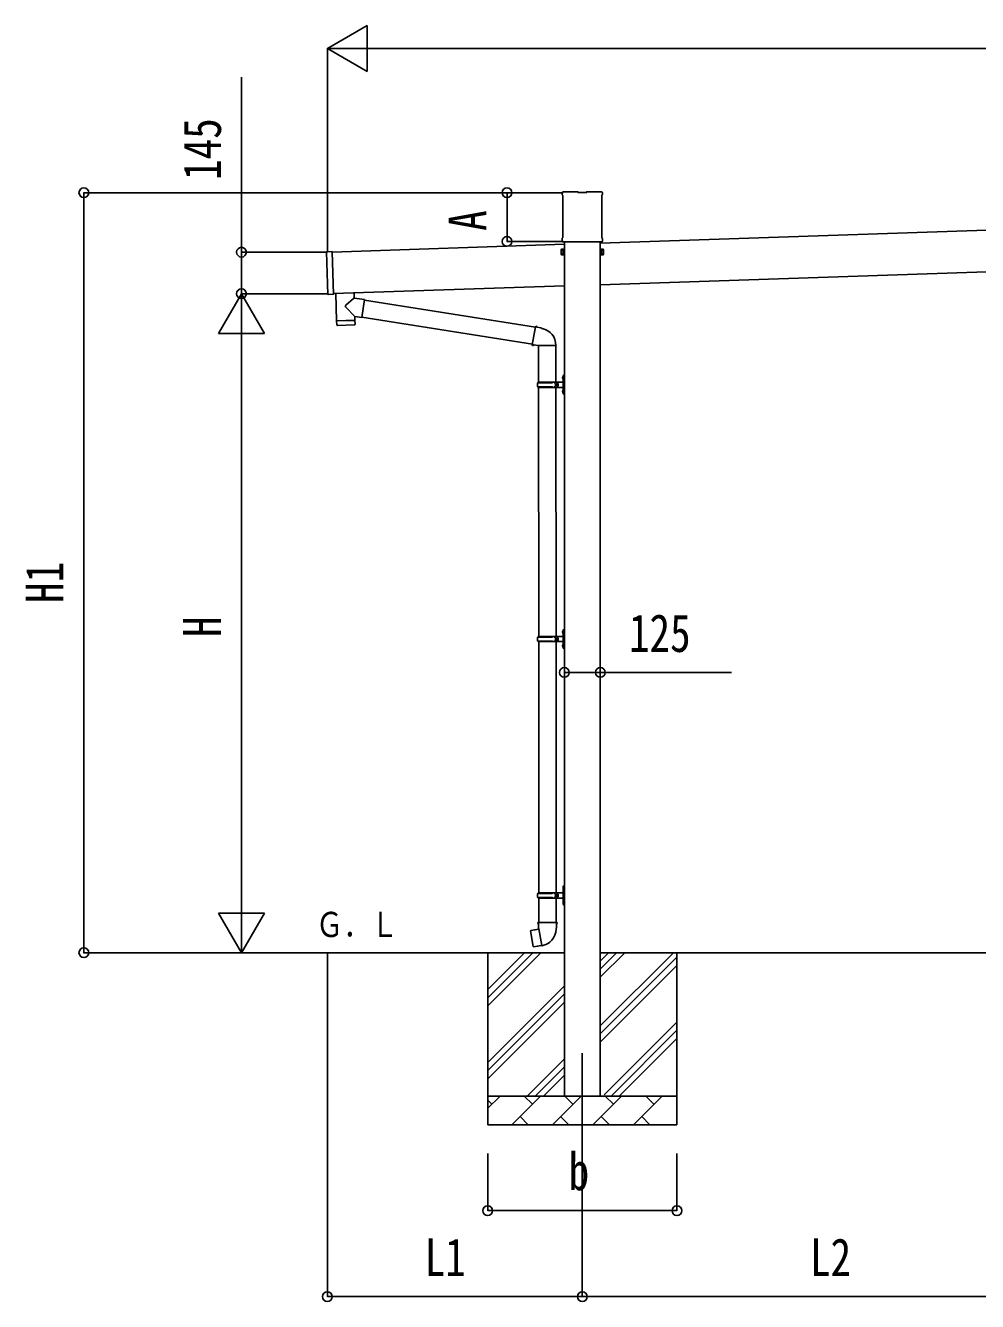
# Model space of a CAD drawing. Units: millimetres, scale not verified. Extents: x -16820 to 16820, y -11880 to 11880.
# Drawn here: x -8830 to -5508, y -4200 to 253 of the extents above; entities that cross this region are included whole.
import ezdxf
from ezdxf.enums import TextEntityAlignment as Align

# ---------------------------------------------------------------- set-up
doc = ezdxf.new("R2010")
doc.units = ezdxf.units.MM
doc.header["$LTSCALE"] = 50
for name, color, linetype in [('0-0_0', 7, 'Continuous'), ('0-4_YKK_12', 2, 'Continuous'), ('0-5_YKK_13', 4, 'Continuous'), ('0-6_YKK_A1', 4, 'Continuous'), ('0-7_YKK_D', 6, 'Continuous')]:
    doc.layers.add(name, color=color, linetype=linetype)
doc.styles.add('ＭＳ ゴシック', font='')
doc.styles.get('ＭＳ ゴシック').set_extended_font_data('MS Gothic')

msp = doc.modelspace()

# ---------------------------------------------------------------- linework, layer by layer
at = {"layer": '0-4_YKK_12'}
msp.add_line((-6887.37, -3333.48), (-6887.37, -3833.48), dxfattribs=at)
at = {"layer": '0-5_YKK_13'}
for p, q in [((-6957.62, -336.73), (-6957.62, -331.78)), ((-6955.83, -340.19), (-6955.83, -340.19)), ((-6955.62, -340.6), (-6955.62, -340.6)), ((-6955.62, -487.35), (-6955.62, -340.6)), ((-6953.37, -327.53), (-6903.37, -327.53)), ((-6902.87, -330.53), (-6902.87, -328.03)), ((-6871.87, -330.53), (-6902.87, -330.53)), ((-6871.87, -328.03), (-6871.87, -330.53)), ((-6871.37, -327.53), (-6821.37, -327.53)), ((-6819.12, -340.6), (-6819.12, -340.6)), ((-6819.12, -340.6), (-6819.12, -487.35)), ((-6818.91, -340.19), (-6818.91, -340.19)), ((-6817.12, -331.78), (-6817.12, -336.73)), ((-6955.83, -487.76), (-6955.83, -487.76)), ((-6955.62, -487.35), (-6955.62, -487.35)), ((-6819.12, -487.35), (-6819.12, -487.35)), ((-6818.91, -487.76), (-6818.91, -487.76)), ((-6957.62, -499.23), (-6957.62, -491.23)), ((-6955.92, -502.63), (-6955.92, -502.62)), ((-6955.46, -502.73), (-6819.28, -502.73)), ((-6817.12, -491.23), (-6817.12, -499.23)), ((-7775.32, -685.6), (-7780.25, -537.68)), ((-7779.76, -537.16), (-7760.77, -536.53)), ((-7760.26, -537.01), (-7755.33, -684.93)), ((-7755.81, -685.45), (-7774.8, -686.08)), ((-7684, -680.55), (-7683.39, -698.73)), ((-7647.79, -703.8), (-7656.76, -766.86)), ((-7648.05, -705.62), (-7051.24, -800.64)), ((-7681.24, -763.38), (-7712.73, -730.87)), ((-7744.77, -778.52), (-7744.1, -791.56)), ((-7683.5, -792.49), (-7741.01, -794.41)), ((-7740.3, -777.37), (-7740.25, -778.37)), ((-7685.33, -775.54), (-7685.32, -776.54)), ((-7681.24, -763.38), (-7656.76, -766.86)), ((-7681.24, -763.38), (-7680.84, -775.39)), ((-7656.5, -765.03), (-7061.66, -859.74)), ((-7050.92, -798.83), (-7056.45, -830.19)), ((-7050.92, -798.83), (-7049.78, -796.84)), ((-7049.78, -796.84), (-7046.22, -797.47)), ((-7046.22, -797.47), (-7045.8, -799.82)), ((-7061.98, -861.56), (-7056.45, -830.19)), ((-7031.29, -802.64), (-7029.6, -804.27)), ((-7029.6, -804.27), (-7027.48, -804.72)), ((-7061.98, -861.56), (-7061.59, -863.81)), ((-7061.98, -861.56), (-7056.83, -862.37)), ((-7061.59, -863.81), (-7058.02, -864.44)), ((-7058.02, -864.44), (-7056.83, -862.37)), ((-7056.83, -862.37), (-7042.23, -864.69)), ((-7042.23, -864.69), (-7040.02, -863.7)), ((-6979.72, -864.1), (-7040.91, -864.1)), ((-7039.87, -864.1), (-7039.87, -992.26)), ((-6979.87, -864.1), (-6979.87, -992.26)), ((-6956.17, -975.11), (-6954.13, -976.1)), ((-6954.9, -973.1), (-6954.27, -973.1)), ((-6954.9, -973.1), (-6954.9, -981.4)), ((-6954.27, -973.1), (-6954.27, -981.4)), ((-6954.27, -973.1), (-6953.87, -973.5)), ((-6954.13, -976.1), (-6953.52, -977.25)), ((-6953.87, -969.26), (-6950.87, -967.76)), ((-6953.87, -969.26), (-6953.87, -1001.26)), ((-6953.87, -973.5), (-6953.87, -981)), ((-6950.87, -967.76), (-6950.87, -1001.26)), ((-6950.87, -967.76), (-6949.87, -967.76)), ((-6949.87, -967.76), (-6949.87, -1001.26)), ((-7042.87, -994.26), (-6992.54, -994.26)), ((-7042.87, -1008.26), (-6992.54, -1008.26)), ((-7041.87, -992.26), (-6955.87, -992.26)), ((-7041.87, -992.26), (-7041.87, -994.26)), ((-7041.87, -1010.26), (-7041.87, -1008.26)), ((-7041.87, -1010.26), (-6955.87, -1010.26)), ((-7039.87, -1010.26), (-7038.87, -1879.74)), ((-6982.87, -992.26), (-6982.87, -996.76)), ((-6982.87, -996.76), (-6980.87, -996.76)), ((-6982.87, -1010.26), (-6982.87, -1005.76)), ((-6982.87, -1005.76), (-6980.87, -1005.76)), ((-6980.87, -996.76), (-6980.87, -1001.26)), ((-6980.87, -1005.76), (-6980.87, -1001.26)), ((-6979.87, -1010.26), (-6978.87, -1879.74)), ((-6974.87, -992.26), (-6974.87, -1001.26)), ((-6974.87, -996.76), (-6971.87, -996.76)), ((-6974.87, -1010.26), (-6974.87, -1001.26)), ((-6974.87, -1005.76), (-6971.87, -1005.76)), ((-6971.87, -996.76), (-6971.87, -1001.26)), ((-6971.87, -1005.76), (-6971.87, -1001.26)), ((-6956.17, -1023.11), (-6954.13, -1024.1)), ((-6954.9, -981.4), (-6954.27, -981.4)), ((-6954.9, -1021.1), (-6954.27, -1021.1)), ((-6954.9, -1021.1), (-6954.9, -1029.4)), ((-6954.27, -981.4), (-6953.87, -981)), ((-6954.27, -1021.1), (-6954.27, -1029.4)), ((-6954.27, -1021.1), (-6953.87, -1021.5)), ((-6954.13, -1024.1), (-6953.52, -1025.25)), ((-6953.87, -1033.26), (-6953.87, -1001.26)), ((-6953.87, -1021.5), (-6953.87, -1029)), ((-6950.87, -1034.76), (-6950.87, -1001.26)), ((-6949.87, -1034.76), (-6949.87, -1001.26)), ((-6954.9, -1029.4), (-6954.27, -1029.4)), ((-6954.27, -1029.4), (-6953.87, -1029)), ((-6953.87, -1033.26), (-6950.87, -1034.76)), ((-6950.87, -1034.76), (-6949.87, -1034.76)), ((-6956.17, -1862.6), (-6954.13, -1863.59)), ((-6954.9, -1860.59), (-6954.27, -1860.59)), ((-6954.9, -1860.59), (-6954.9, -1868.89)), ((-6954.9, -1868.89), (-6954.27, -1868.89)), ((-6954.27, -1860.59), (-6954.27, -1868.89)), ((-6954.27, -1860.59), (-6953.87, -1860.99)), ((-6954.27, -1868.89), (-6953.87, -1868.49)), ((-6954.13, -1863.59), (-6953.52, -1864.74)), ((-6953.87, -1856.74), (-6950.87, -1855.24)), ((-6953.87, -1856.74), (-6953.87, -1888.74)), ((-6953.87, -1860.99), (-6953.87, -1868.49)), ((-6950.87, -1855.24), (-6950.87, -1888.74)), ((-6950.87, -1855.24), (-6949.87, -1855.24)), ((-6949.87, -1855.24), (-6949.87, -1888.74)), ((-7042.87, -1881.74), (-6992.54, -1881.74)), ((-7042.87, -1895.74), (-6992.54, -1895.74)), ((-7041.87, -1879.74), (-6955.87, -1879.74)), ((-7041.87, -1879.74), (-7041.87, -1881.74)), ((-7041.87, -1897.74), (-7041.87, -1895.74)), ((-7041.87, -1897.74), (-6955.87, -1897.74)), ((-7038.87, -1897.74), (-7038.87, -2774.48)), ((-6982.87, -1879.74), (-6982.87, -1884.24)), ((-6982.87, -1884.24), (-6980.87, -1884.24)), ((-6982.87, -1897.74), (-6982.87, -1893.24)), ((-6982.87, -1893.24), (-6980.87, -1893.24)), ((-6980.87, -1884.24), (-6980.87, -1888.74)), ((-6980.87, -1893.24), (-6980.87, -1888.74)), ((-6978.87, -1897.74), (-6978.87, -2774.48)), ((-6974.87, -1879.74), (-6974.87, -1888.74)), ((-6974.87, -1884.24), (-6971.87, -1884.24)), ((-6974.87, -1897.74), (-6974.87, -1888.74)), ((-6974.87, -1893.24), (-6971.87, -1893.24)), ((-6971.87, -1884.24), (-6971.87, -1888.74)), ((-6971.87, -1893.24), (-6971.87, -1888.74)), ((-6956.17, -1910.6), (-6954.13, -1911.59)), ((-6954.9, -1908.59), (-6954.27, -1908.59)), ((-6954.9, -1908.59), (-6954.9, -1916.89)), ((-6954.27, -1908.59), (-6954.27, -1916.89)), ((-6954.27, -1908.59), (-6953.87, -1908.99)), ((-6954.13, -1911.59), (-6953.52, -1912.74)), ((-6953.87, -1920.74), (-6953.87, -1888.74)), ((-6953.87, -1908.99), (-6953.87, -1916.49)), ((-6950.87, -1922.24), (-6950.87, -1888.74)), ((-6949.87, -1922.24), (-6949.87, -1888.74)), ((-6954.9, -1916.89), (-6954.27, -1916.89)), ((-6954.27, -1916.89), (-6953.87, -1916.49)), ((-6953.87, -1920.74), (-6950.87, -1922.24)), ((-6950.87, -1922.24), (-6949.87, -1922.24)), ((-6953.87, -2751.48), (-6950.87, -2749.98)), ((-6953.87, -2751.48), (-6953.87, -2783.48)), ((-6950.87, -2749.98), (-6950.87, -2783.48)), ((-6950.87, -2749.98), (-6949.87, -2749.98)), ((-6949.87, -2749.98), (-6949.87, -2783.48)), ((-7042.87, -2776.48), (-6992.54, -2776.48)), ((-7042.87, -2790.48), (-6992.54, -2790.48)), ((-7041.87, -2774.48), (-6955.87, -2774.48)), ((-7041.87, -2774.48), (-7041.87, -2776.48)), ((-7041.87, -2792.48), (-7041.87, -2790.48)), ((-7041.87, -2792.48), (-6955.87, -2792.48)), ((-7038.87, -2792.48), (-7038.87, -2877.4)), ((-6982.87, -2774.48), (-6982.87, -2778.98)), ((-6982.87, -2778.98), (-6980.87, -2778.98)), ((-6982.87, -2792.48), (-6982.87, -2787.98)), ((-6982.87, -2787.98), (-6980.87, -2787.98)), ((-6980.87, -2778.98), (-6980.87, -2783.48)), ((-6980.87, -2787.98), (-6980.87, -2783.48)), ((-6978.87, -2792.48), (-6978.87, -2877.4)), ((-6974.87, -2774.48), (-6974.87, -2783.48)), ((-6974.87, -2778.98), (-6971.87, -2778.98)), ((-6974.87, -2792.48), (-6974.87, -2783.48)), ((-6974.87, -2787.98), (-6971.87, -2787.98)), ((-6971.87, -2778.98), (-6971.87, -2783.48)), ((-6971.87, -2787.98), (-6971.87, -2783.48)), ((-6953.87, -2815.48), (-6953.87, -2783.48)), ((-6950.87, -2816.98), (-6950.87, -2783.48)), ((-6949.87, -2816.98), (-6949.87, -2783.48)), ((-6953.87, -2815.48), (-6950.87, -2816.98)), ((-6950.87, -2816.98), (-6949.87, -2816.98)), ((-7040.72, -2877.4), (-7042.87, -2878.19)), ((-7042.87, -2878.19), (-7042.87, -2881.8)), ((-7042.87, -2881.8), (-7040.63, -2882.62)), ((-7040.72, -2877.4), (-7008.87, -2877.4)), ((-7040.72, -2877.4), (-7040.63, -2882.62)), ((-7040.63, -2882.62), (-7040.37, -2897.4)), ((-6977.02, -2877.4), (-7008.87, -2877.4)), ((-6974.87, -2881.8), (-6977.11, -2882.62)), ((-6977.02, -2877.4), (-6974.87, -2878.19)), ((-6974.87, -2878.19), (-6974.87, -2881.8)), ((-7067.33, -2905.86), (-7068.14, -2907.03)), ((-7068.14, -2907.03), (-7058.52, -2961.58)), ((-7039.46, -2900.61), (-7067.33, -2905.86)), ((-7054.59, -2903.25), (-7054.8, -2903.5)), ((-7040.37, -2897.4), (-7039.02, -2899.4)), ((-7029.11, -2957.9), (-7039.24, -2900.43)), ((-7039.22, -2899.61), (-7039.22, -2900.31)), ((-7039.02, -2899.4), (-7039.05, -2899.41)), ((-6978.68, -2899.35), (-6978.76, -2901.51)), ((-6977.37, -2897.4), (-6978.68, -2899.35)), ((-7044.5, -2960.5), (-7044.78, -2960.34)), ((-7028.81, -2958.67), (-7029.05, -2958))]:
    msp.add_line(p, q, dxfattribs=at)
for points in [[(-6955.81, -502.69), (-6955.87, -502.66), (-6955.92, -502.63)], [(-6955.64, -502.72), (-6955.8, -502.69), (-6955.81, -502.69)], [(-6955.75, -502.63), (-6955.62, -502.7), (-6955.46, -502.73)], [(-6955.46, -502.73), (-6955.62, -502.73), (-6955.62, -502.73), (-6955.64, -502.72)], [(-6819.1, -502.72), (-6819.12, -502.73), (-6819.12, -502.73), (-6819.28, -502.73)], [(-6818.93, -502.69), (-6819.09, -502.72), (-6819.1, -502.72)], [(-6818.82, -502.62), (-6818.82, -502.63), (-6818.93, -502.69)], [(-7747.96, -682.68), (-7744.8, -777.52), (-7680.84, -775.39)], [(-7683.39, -698.73), (-7685.48, -700.5), (-7712.7, -723.54)], [(-7647.79, -703.8), (-7673.71, -700.11), (-7683.39, -698.73)], [(-7680.6, -789.44), (-7680.8, -776.39), (-7744.77, -778.52)], [(-7050.92, -798.83), (-7045.8, -799.82), (-7031.29, -802.64)], [(-6956.17, -979.4), (-6954.13, -978.4), (-6953.52, -977.25)], [(-6956.17, -1027.4), (-6954.13, -1026.4), (-6953.52, -1025.25)], [(-6956.17, -1866.89), (-6954.13, -1865.89), (-6953.52, -1864.74)], [(-6956.17, -1914.89), (-6954.13, -1913.89), (-6953.52, -1912.74)], [(-6977.02, -2877.4), (-6977.11, -2882.62), (-6977.37, -2897.4)], [(-7052.34, -2903.03), (-7052.62, -2902.88), (-7054.59, -2903.25)], [(-7029.38, -2957.81), (-7057.36, -2962.41), (-7058.52, -2961.58)], [(-7042.31, -2959.93), (-7042.52, -2960.17), (-7044.5, -2960.5)]]:
    msp.add_lwpolyline(points, dxfattribs=at)
for centre, radius, start, end in [((-6953.37, -331.78), 4.25, 90, 180), ((-6953.37, -336.73), 4.25, 180, 234.62358), ((-6956.12, -340.6), 0.5, 0.0463, 54.58271), ((-6821.37, -331.78), 4.25, 0, 90), ((-6818.62, -340.6), 0.5, 125.41729, 179.9537), ((-6821.37, -336.73), 4.25, 305.37642, 0), ((-6953.37, -491.23), 4.25, 125.37642, 180), ((-6956.12, -487.35), 0.5, 305.41588, 359.95511), ((-6818.62, -487.35), 0.5, 180.04713, 234.58188), ((-6821.37, -491.23), 4.25, 0, 54.62358), ((-6953.37, -499.23), 4.25, 180, 233.11111), ((-6821.37, -499.23), 4.25, 306.88889, 0), ((-7779.75, -537.66), 0.5, 91.90882, 181.90882), ((-7760.76, -537.03), 0.5, 1.90882, 91.90882), ((-7774.82, -685.58), 0.5, 181.90882, 271.90882), ((-7755.83, -684.95), 0.5, 271.90882, 1.90882), ((-7709.31, -727.22), 5, 132.56466, 226.88314), ((-7741.11, -791.41), 3, 182.90915, 271.95747), ((-7683.6, -789.49), 3, 271.90915, 0.90915), ((-7040.02, -863.7), 60.3, 359.62495, 78), ((-6950.57, -977.25), 6, 136.21765, 223.78235), ((-6994.12, -1001.26), 49.25, 171.82876, 180.00002), ((-6994.12, -1001.26), 49.25, 180.00002, 188.17127), ((-6992.54, -992.26), 2, 270, 359.99998), ((-6992.54, -1010.26), 2, 0.00005, 90.00004), ((-6950.57, -1025.25), 6, 136.21765, 223.78235), ((-6955.87, -990.26), 2, 270, 359.99998), ((-6955.87, -1012.26), 2, 0.00005, 90.00004), ((-6950.57, -1864.74), 6, 136.21765, 223.78235), ((-6994.12, -1888.74), 49.25, 171.82876, 180.00002), ((-6994.12, -1888.74), 49.25, 180.00002, 188.17127), ((-6992.54, -1879.74), 2, 270, 359.99998), ((-6992.54, -1897.74), 2, 0.00005, 90.00004), ((-6950.57, -1912.74), 6, 136.21765, 223.78235), ((-6955.87, -1877.74), 2, 270, 359.99998), ((-6955.87, -1899.74), 2, 0.00005, 90.00004), ((-6994.12, -2783.48), 49.25, 171.82876, 180.00002), ((-6994.12, -2783.48), 49.25, 180.00002, 188.17127), ((-6992.54, -2774.48), 2, 270, 359.99998), ((-6992.54, -2792.48), 2, 0.00005, 90.00004), ((-6955.87, -2772.48), 2, 270, 359.99998), ((-6955.87, -2794.48), 2, 0.00005, 90.00004), ((-7039.52, -2900.31), 0.3, 280.66842, 0), ((-7039.02, -2899.61), 0.2, 100, 180), ((-7039.02, -2899.4), 60.3, 279.96938, 358), ((-7029.33, -2958.11), 0.3, 20, 99.33158), ((-7028.62, -2958.6), 0.2, 200, 279.96938)]:
    msp.add_arc(centre, radius, start, end, dxfattribs=at)
for centre, major_axis, ratio, start_param, end_param in [((-6903.31, -327.96), (0.481, -0.181), 0.828259, 1.9947436, 1.996569), ((-6903.37, -328.03), (0.354, 0.354), 0.999467, 5.4996506, 7.06672), ((-6903.31, -327.96), (-0.181, 0.481), 0.828259, 4.2866163, 4.2884417), ((-6871.37, -328.03), (-0.354, 0.354), 0.999467, 5.4996506, 7.06672), ((-6871.43, -327.96), (0.181, 0.481), 0.828259, 1.9947436, 1.996569), ((-6871.43, -327.96), (0.481, 0.181), 0.828259, 1.1450236, 1.146849)]:
    msp.add_ellipse(centre, major_axis=major_axis, ratio=ratio, start_param=start_param, end_param=end_param, dxfattribs=at)
at = {"layer": '0-6_YKK_A1'}
for p, q in [((-5149.87, -451.05), (-6824.87, -506.87)), ((-6949.87, -511), (-7760.23, -538.01)), ((-6961.37, -529.53), (-6960.61, -528.21)), ((-6961.37, -529.53), (-6961.37, -546.53)), ((-6954.37, -533.12), (-6960.61, -533.12)), ((-6949.87, -502.73), (-6949.87, -3483.48)), ((-6824.87, -3483.48), (-6824.87, -502.73)), ((-6820.37, -533.12), (-6814.13, -533.12)), ((-6813.37, -529.53), (-6814.13, -528.21)), ((-6813.37, -529.53), (-6813.37, -546.53)), ((-6961.37, -546.53), (-6960.61, -547.84)), ((-6954.37, -542.93), (-6960.61, -542.93)), ((-6954.37, -547.84), (-6960.61, -547.84)), ((-6951.87, -547.23), (-6954.37, -547.23)), ((-6822.87, -547.23), (-6820.37, -547.23)), ((-6820.37, -542.93), (-6814.13, -542.93)), ((-6820.37, -547.84), (-6814.13, -547.84)), ((-6813.37, -546.53), (-6814.13, -547.84)), ((-5149.87, -596.13), (-6824.87, -651.95)), ((-6949.87, -656.12), (-7755.39, -682.96)), ((-6949.87, -2983.48), (-8146.98, -2983.48)), ((-7217.37, -2983.48), (-7217.37, -3583.48)), ((-7217.37, -3168.53), (-7032.32, -2983.48)), ((-7217.37, -3140.24), (-7060.61, -2983.48)), ((-7217.37, -3111.96), (-7088.89, -2983.48)), ((-6824.87, -3238.58), (-6569.77, -2983.48)), ((-6824.87, -3040.59), (-6767.76, -2983.48)), ((-6824.87, -3012.3), (-6796.05, -2983.48)), ((-6824.87, -3068.87), (-6739.48, -2983.48)), ((-5149.87, -2983.48), (-6824.87, -2983.48)), ((-6557.37, -2983.48), (-6557.37, -3583.48)), ((-6824.87, -3266.86), (-6557.37, -2999.36)), ((-6824.87, -3295.15), (-6557.37, -3027.65)), ((-7217.37, -3366.52), (-6949.87, -3099.02)), ((-7217.37, -3394.8), (-6949.87, -3127.3)), ((-7217.37, -3423.09), (-6949.87, -3155.59)), ((-6811.27, -3479.53), (-6557.37, -3225.64)), ((-6786.93, -3483.48), (-6557.37, -3253.92)), ((-6758.65, -3483.48), (-6557.37, -3282.2)), ((-7079.77, -3483.48), (-6949.87, -3353.58)), ((-7051.49, -3483.48), (-6949.87, -3381.86)), ((-7023.2, -3483.48), (-6949.87, -3410.15)), ((-7217.37, -3483.48), (-6557.37, -3483.48)), ((-7217.37, -3526.37), (-7174.48, -3483.48)), ((-7203.03, -3512.03), (-7217.37, -3497.69)), ((-7133.06, -3583.48), (-7033.06, -3483.48)), ((-7061.61, -3512.03), (-7090.16, -3483.48)), ((-6991.64, -3583.48), (-6891.64, -3483.48)), ((-6920.19, -3512.03), (-6948.74, -3483.48)), ((-6850.21, -3583.48), (-6750.21, -3483.48)), ((-6778.77, -3512.03), (-6807.32, -3483.48)), ((-6708.79, -3583.48), (-6608.79, -3483.48)), ((-6637.35, -3512.03), (-6665.9, -3483.48)), ((-6560.66, -3483.48), (-6557.37, -3480.19)), ((-7104.5, -3554.92), (-7075.95, -3583.48)), ((-6963.08, -3554.92), (-6934.53, -3583.48)), ((-6821.66, -3554.92), (-6793.11, -3583.48)), ((-6680.24, -3554.92), (-6651.69, -3583.48)), ((-6557.37, -3583.48), (-7217.37, -3583.48))]:
    msp.add_line(p, q, dxfattribs=at)
for points in [[(-6954.37, -547.84), (-6954.37, -528.21), (-6960.61, -528.21)], [(-6954.37, -547.23), (-6954.37, -528.83), (-6951.87, -528.83)], [(-6820.37, -547.23), (-6820.37, -528.83), (-6822.87, -528.83)], [(-6820.37, -547.84), (-6820.37, -528.21), (-6814.13, -528.21)]]:
    msp.add_lwpolyline(points, dxfattribs=at)
for points in [[(-6951.87, -548.53), (-6951.87, -527.53), (-6949.87, -527.53), (-6949.87, -548.53)], [(-6822.87, -548.53), (-6822.87, -527.53), (-6824.87, -527.53), (-6824.87, -548.53)]]:
    msp.add_lwpolyline(points, close=True, dxfattribs=at)
for centre, radius, start, end in [((-6957.03, -530.66), 4.34, 145.61575, 214.38425), ((-6945.13, -538.03), 16.24, 162.41205, 197.58795), ((-6817.72, -530.66), 4.34, 325.61575, 34.38425), ((-6829.61, -538.03), 16.24, 342.41205, 17.58795), ((-6957.03, -545.39), 4.34, 145.61575, 214.38425), ((-6817.72, -545.39), 4.34, 325.61575, 34.38425)]:
    msp.add_arc(centre, radius, start, end, dxfattribs=at)
at = {"layer": '0-7_YKK_D'}
for p, q in [((-7776.88, 172.59), (-7638.32, 252.59)), ((-7638.32, 92.59), (-7638.32, 252.59)), ((-7776.88, -538.58), (-7776.88, 173.59)), ((-7776.88, 172.59), (-7638.32, 92.59)), ((-7776.88, 172.59), (-7499.75, 172.59)), ((-2505.11, 172.59), (-7616.88, 172.59)), ((-6954.37, -331.03), (-8627.88, -331.03)), ((-8626.88, -2983.48), (-8626.88, -331.03)), ((-6954.37, -331.03), (-7151.24, -331.03)), ((-7150.24, -501.03), (-7150.24, -331.03)), ((-6954.37, -501.03), (-7151.24, -501.03)), ((-7776.92, -538.53), (-8077.88, -538.53)), ((-8076.88, -683.48), (-8156.88, -822.04)), ((-7772.79, -683.48), (-8077.88, -683.48)), ((-7773.79, -683.48), (-8077.88, -683.48)), ((-8076.88, -683.48), (-7996.88, -822.04)), ((-8076.88, -683.48), (-8076.88, -960.61)), ((-8156.88, -822.04), (-7996.88, -822.04)), ((-8076.88, -2823.48), (-8076.88, -843.48)), ((-6949.87, -1988.95), (-6949.87, -2006.21)), ((-6824.87, -1988.95), (-6824.87, -2006.21)), ((-8076.88, -2983.48), (-8076.88, -2706.35)), ((-8076.88, -2983.48), (-8156.88, -2844.91)), ((-7996.88, -2844.91), (-8156.88, -2844.91)), ((-8076.88, -2983.48), (-7996.88, -2844.91)), ((-8147.98, -2983.48), (-8627.88, -2983.48)), ((-7897.98, -2983.48), (-8077.88, -2983.48)), ((-7776.88, -2984.48), (-7776.88, -4184.48)), ((-7217.37, -3683.48), (-7217.37, -3884.48)), ((-6557.37, -3683.48), (-6557.37, -3884.48)), ((-6887.37, -3834.48), (-6887.37, -4184.48)), ((-6887.37, -3834.48), (-6887.37, -4184.48)), ((-7217.37, -3883.48), (-6557.37, -3883.48)), ((-6887.37, -4183.48), (-7776.88, -4183.48)), ((-5087.37, -4183.48), (-6887.37, -4183.48))]:
    msp.add_line(p, q, dxfattribs=at)
for points in [[(-8076.88, -683.48), (-8076.88, -538.53), (-8076.88, 71.89)], [(-6949.87, -2005.21), (-6824.87, -2005.21), (-6366.47, -2005.21)]]:
    msp.add_lwpolyline(points, dxfattribs=at)
for centre in [(-8626.88, -331.03), (-7150.24, -331.03), (-7150.24, -501.03), (-8076.88, -538.53), (-8076.88, -683.48), (-6949.87, -2005.21), (-6824.87, -2005.21), (-8626.88, -2983.48), (-7217.37, -3883.48), (-6557.37, -3883.48), (-7776.88, -4183.48), (-6887.37, -4183.48), (-6887.37, -4183.48)]:
    msp.add_circle(centre, 17, dxfattribs=at)

# ---------------------------------------------------------------- texts
at = {"layer": '0-0_0', "style": 'ＭＳ ゴシック', "width": 0.8}
msp.add_text('Ｇ．Ｌ', height=87.98, dxfattribs=at).set_placement((-7817.41, -2955.03), align=Align.BOTTOM_LEFT)
at = {"layer": '0-7_YKK_D', "style": 'ＭＳ ゴシック', "width": 0.8}
for s, p in [('145', (-8108.88, -286.51)), ('A', (-7182.24, -464.03)), ('H1', (-8658.88, -1762.85)), ('H', (-8108.88, -1881.48))]:
    msp.add_text(s, height=132, rotation=90, dxfattribs=at).set_placement(p, align=Align.BOTTOM_LEFT)
for s, p in [('125', (-6724.87, -1973.21)), ('b', (-6935.37, -3851.48)), ('L1', (-7437.73, -4151.48)), ('L2', (-6092.97, -4151.48))]:
    msp.add_text(s, height=132, dxfattribs=at).set_placement(p, align=Align.BOTTOM_LEFT)

doc.saveas('drawing.dxf')
